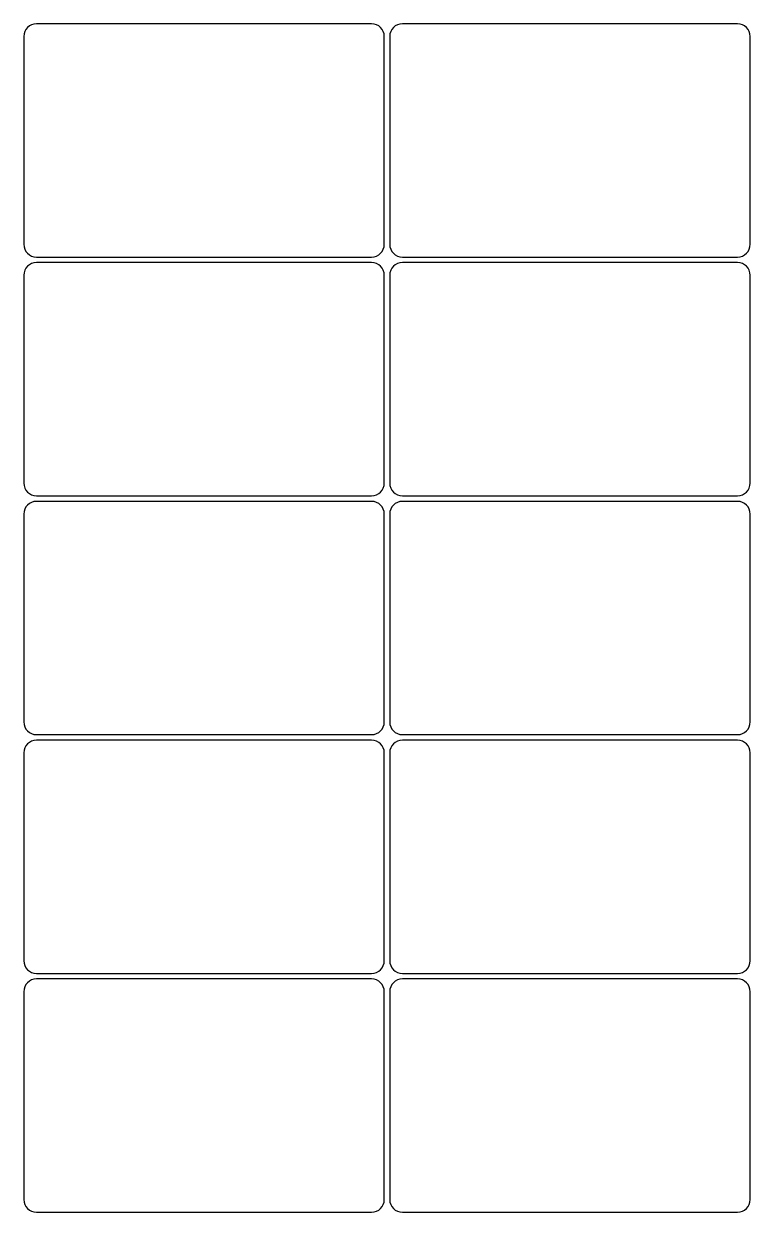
# Model space of a CAD drawing. Header units: millimetres. Extents: x 26 to 198, y -296 to -15.
import ezdxf

# ---------------------------------------------------------------- set-up
doc = ezdxf.new("R2010")
doc.units = ezdxf.units.MM

msp = doc.modelspace()

# ---------------------------------------------------------------- linework, layer by layer
for p, q in [((108.42, -15.41), (29.42, -15.41)), ((194.69, -15.41), (115.69, -15.41)), ((26.42, -18.41), (26.42, -67.41)), ((111.42, -67.41), (111.42, -18.41)), ((112.69, -18.41), (112.69, -67.41)), ((197.69, -67.41), (197.69, -18.41)), ((29.42, -70.41), (108.42, -70.41)), ((108.42, -71.71), (29.42, -71.71)), ((115.69, -70.41), (194.69, -70.41)), ((194.69, -71.71), (115.69, -71.71)), ((26.42, -74.71), (26.42, -123.71)), ((111.42, -123.71), (111.42, -74.71)), ((112.69, -74.71), (112.69, -123.71)), ((197.69, -123.71), (197.69, -74.71)), ((29.42, -126.71), (108.42, -126.71)), ((108.42, -128.02), (29.42, -128.02)), ((115.69, -126.71), (194.69, -126.71)), ((194.69, -128.02), (115.69, -128.02)), ((26.42, -131.02), (26.42, -180.02)), ((111.42, -180.02), (111.42, -131.02)), ((112.69, -131.02), (112.69, -180.02)), ((197.69, -180.02), (197.69, -131.02)), ((29.42, -183.02), (108.42, -183.02)), ((108.42, -184.32), (29.42, -184.32)), ((115.69, -183.02), (194.69, -183.02)), ((194.69, -184.32), (115.69, -184.32)), ((26.42, -187.32), (26.42, -236.32)), ((111.42, -236.32), (111.42, -187.32)), ((112.69, -187.32), (112.69, -236.32)), ((197.69, -236.32), (197.69, -187.32)), ((29.42, -239.32), (108.42, -239.32)), ((108.42, -240.62), (29.42, -240.62)), ((115.69, -239.32), (194.69, -239.32)), ((194.69, -240.62), (115.69, -240.62)), ((26.42, -243.62), (26.42, -292.62)), ((111.42, -292.62), (111.42, -243.62)), ((112.69, -243.62), (112.69, -292.62)), ((197.69, -292.62), (197.69, -243.62)), ((29.42, -295.62), (108.42, -295.62)), ((115.69, -295.62), (194.69, -295.62))]:
    msp.add_line(p, q)
for centre, start, end in [((29.42, -18.41), 90, 180), ((108.42, -18.41), 0, 90), ((115.69, -18.41), 90, 180), ((194.69, -18.41), 0, 90), ((29.42, -67.41), 180, 270), ((108.42, -67.41), 270, 360), ((115.69, -67.41), 180, 270), ((194.69, -67.41), 270, 360), ((29.42, -74.71), 90, 180), ((108.42, -74.71), 0, 90), ((115.69, -74.71), 90, 180), ((194.69, -74.71), 0, 90), ((29.42, -123.71), 180, 270), ((108.42, -123.71), 270, 360), ((115.69, -123.71), 180, 270), ((194.69, -123.71), 270, 360), ((29.42, -131.02), 90, 180), ((108.42, -131.02), 0, 90), ((115.69, -131.02), 90, 180), ((194.69, -131.02), 0, 90), ((29.42, -180.02), 180, 270), ((108.42, -180.02), 270, 360), ((115.69, -180.02), 180, 270), ((194.69, -180.02), 270, 360), ((29.42, -187.32), 90, 180), ((108.42, -187.32), 0, 90), ((115.69, -187.32), 90, 180), ((194.69, -187.32), 0, 90), ((29.42, -236.32), 180, 270), ((108.42, -236.32), 270, 360), ((115.69, -236.32), 180, 270), ((194.69, -236.32), 270, 360), ((29.42, -243.62), 90, 180), ((108.42, -243.62), 0, 90), ((115.69, -243.62), 90, 180), ((194.69, -243.62), 0, 90), ((29.42, -292.62), 180, 270), ((108.42, -292.62), 270, 360), ((115.69, -292.62), 180, 270), ((194.69, -292.62), 270, 360)]:
    msp.add_arc(centre, 3, start, end)

doc.saveas('drawing.dxf')
